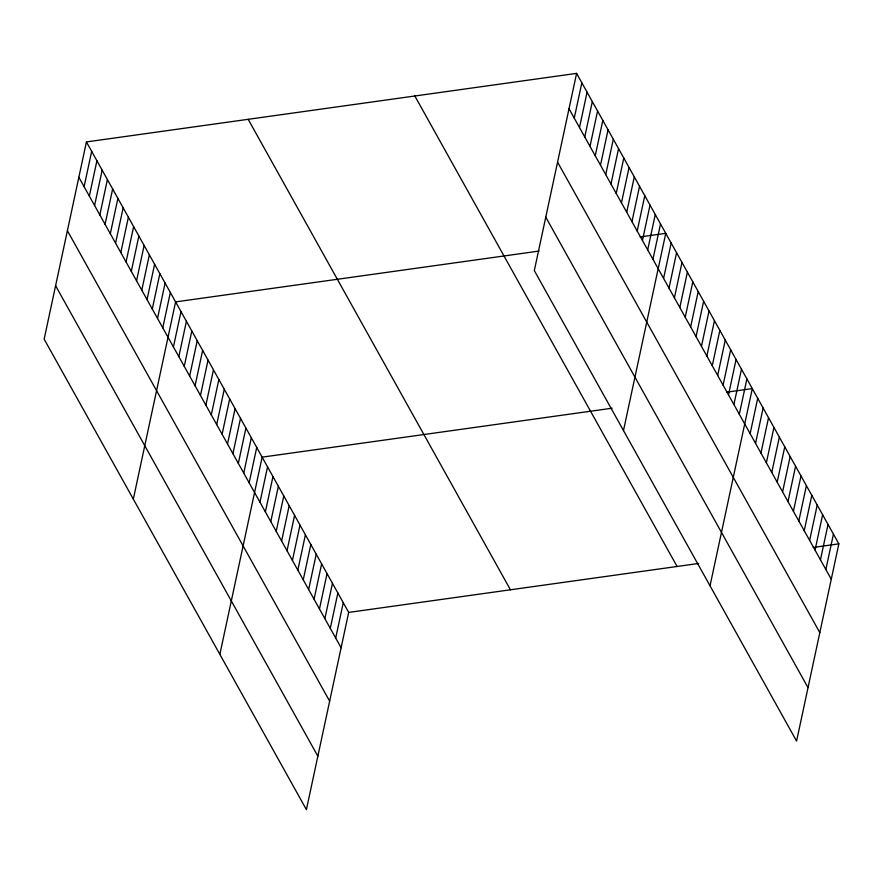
<?xml version="1.0" encoding="UTF-8"?>
<svg xmlns="http://www.w3.org/2000/svg" width="883" height="883" viewBox="0 0 883 883"><rect width="100%" height="100%" fill="white"/><g stroke="black" fill="none" stroke-linecap="round" stroke-linejoin="round"><path stroke-width="1.32" d="M86.424 141.931L44.15 339.138L306.401 809.623L348.686 612.416L86.424 141.931L576.599 73.377L838.85 543.862L796.576 741.069L534.314 270.584L576.599 73.377M84.095 186.688L91.677 151.335M89.338 196.092L96.92 160.75M94.58 205.507L102.163 170.165M99.834 214.911L107.406 179.569M105.077 224.326L112.649 188.984M110.32 233.73L117.903 198.388M115.563 243.145L123.145 207.803M120.805 252.56L128.388 217.207M126.059 261.964L133.631 226.622M131.302 271.379L138.874 236.026M136.545 280.783L144.128 245.441M141.788 290.198L149.37 254.845M147.031 299.602L154.613 264.26M152.284 309.017L159.856 273.664M157.527 318.421L165.099 283.079M162.77 327.836L170.353 292.483M133.322 499.105L175.596 301.898L539.049 251.07M173.421 346.942L181.004 311.6M178.83 356.644L186.412 321.302M184.249 366.357L191.821 331.004M189.657 376.059L197.229 340.706M195.066 385.761L202.637 350.419M200.474 395.463L208.046 360.121M205.882 405.165L213.454 369.822M211.291 414.867L218.863 379.524M216.699 424.58L224.271 389.226M222.108 434.281L229.679 398.928M227.516 443.983L235.099 408.641M232.924 453.685L240.507 418.343M238.333 463.387L245.916 428.045M243.741 473.089L251.324 437.747M249.149 482.802L256.732 447.449M219.856 654.358L262.141 457.151L612.118 408.211M259.966 502.206L267.549 466.853M265.375 511.908L272.957 476.566M270.783 521.61L278.366 486.268M276.191 531.312L283.774 495.97M281.611 541.025L289.183 505.672M287.019 550.727L294.591 515.374M292.428 560.429L299.999 525.076M297.836 570.131L305.408 534.789M303.244 579.833L310.816 544.491M308.653 589.535L316.224 554.193M314.061 599.237L321.633 563.895M319.469 608.95L327.041 573.597M324.878 618.652L332.461 583.299M330.286 628.354L337.869 593.012M335.695 638.056L343.277 602.714M574.259 118.134L581.842 82.792M579.502 127.549L587.085 92.196M584.756 136.953L592.327 101.611M589.999 146.368L597.57 111.015M595.241 155.772L602.824 120.43M600.484 165.187L608.067 129.834M605.738 174.591L613.31 139.249M610.981 184.006L618.553 148.653M616.224 193.41L623.795 158.068M621.466 202.825L629.049 167.472M626.709 212.229L634.292 176.887M631.963 221.644L639.535 186.291M637.206 231.048L644.778 195.706M642.449 240.463L650.031 205.11M647.692 249.867L655.274 214.525M652.934 259.282L660.517 223.94M623.486 430.551L665.76 233.344L640.153 236.931M663.597 278.399L671.168 243.046M669.005 288.101L676.577 252.748M674.413 297.803L681.985 262.461M679.822 307.505L687.393 272.163M685.23 317.207L692.802 281.865M690.638 326.909L698.21 291.567M696.047 336.622L703.63 301.269M701.455 346.324L709.038 310.971M706.864 356.026L714.446 320.672M712.272 365.728L719.855 330.385M717.68 375.43L725.263 340.087M723.089 385.131L730.671 349.789M728.497 394.844L736.08 359.491M733.905 404.546L741.488 369.193M739.314 414.248L746.897 378.895M710.031 585.804L752.305 388.608L726.698 392.184M750.142 433.652L757.713 398.31M755.55 443.354L763.122 408.012M760.958 453.056L768.53 417.714M766.367 462.769L773.938 427.416M771.775 472.471L779.347 437.118M777.183 482.173L784.755 446.831M782.592 491.875L790.164 456.533M788 501.577L795.583 466.235M793.409 511.279L800.991 475.937M798.817 520.992L806.4 485.639M804.225 530.694L811.808 495.341M809.634 540.396L817.216 505.043M815.042 550.098L822.625 514.756M820.45 559.8L828.033 524.458M825.859 569.502L833.442 534.16M348.686 612.416L698.663 563.464M813.243 547.449L838.85 543.862M569.016 108.73L831.267 579.215M557.57 162.141L819.821 632.625M545.771 217.174L808.022 687.658M414.844 96.004L677.095 566.489M248.178 119.304L510.44 589.789M78.852 177.273L341.103 647.758M67.395 230.695L329.657 701.179M55.596 285.728L317.858 756.201"/></g></svg>
